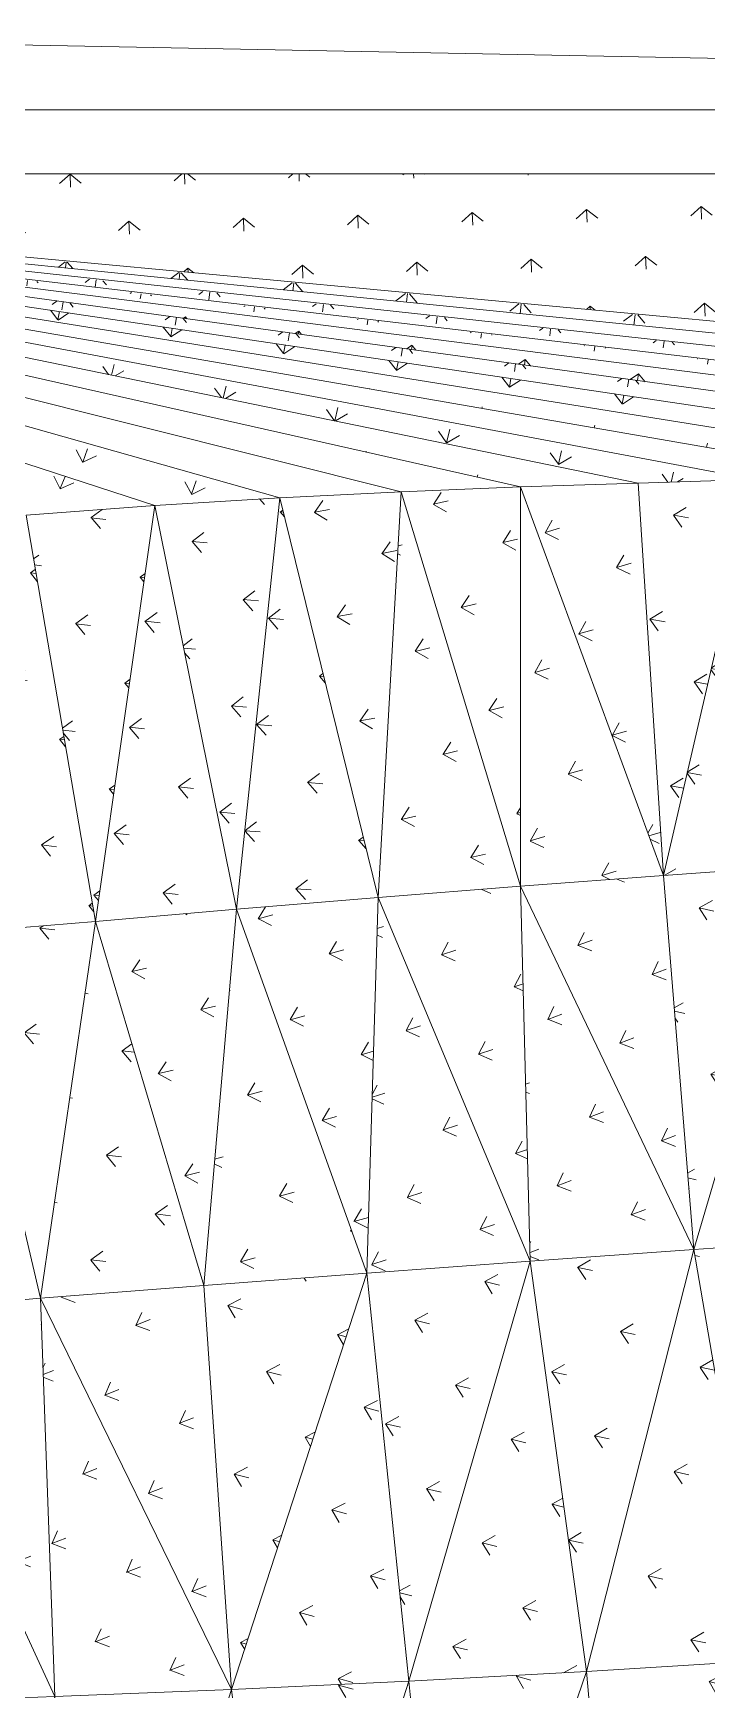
# Model space of a CAD drawing. Header units: millimetres. Extents: x -57519 to 497916, y -349472 to 446842.
# Drawn here: x 398389 to 400503, y -13421 to -8202 of the extents above; entities that cross this region are included whole.
import ezdxf

# ---------------------------------------------------------------- set-up
doc = ezdxf.new("R2010")
doc.units = ezdxf.units.MM
for name, color, linetype, lineweight in [('A-FLOR', 192, 'Continuous', 5), ('A-FLOR-PATT', 8, 'Continuous', 5), ('A-WALL', 113, 'Continuous', 20)]:
    doc.layers.add(name, color=color, linetype=linetype, lineweight=lineweight)

msp = doc.modelspace()

# ---------------------------------------------------------------- hatches: boundary and pattern name
at = {"layer": 'A-FLOR-PATT'}
h = msp.add_hatch(dxfattribs=at)
h.set_pattern_fill('FP_804', color=256, style=0, pattern_type=2)
h.set_pattern_definition([(68.184, (309639.19, -47414.48), (-105.11822, 214.4384), [44.953, -294.101]), (23.466, (309639.19, -47414.48), (-105.11707, 214.4387), [47.242, -204.716]), (116.114, (309639.19, -47414.48), (-231.12094, -100.3317), [44.778, -194.039])])
h.paths.add_polyline_path([(398366.8, -9713.5), (398771, -9682.6), (395555.2, -8642.5), (398310.3, -9692)], flags=0)
h = msp.add_hatch(dxfattribs=at)
h.set_pattern_fill('FP_806', color=256, style=0, pattern_type=2)
h.set_pattern_definition([(70.658, (310680.07, -50094.51), (-114.94197, 209.03156), [44.628, -291.978]), (25.618, (310680.07, -50094.51), (-114.93996, 209.03205), [47.084, -204.031]), (118.805, (310680.07, -50094.5), (-226.42916, -108.5738), [44.728, -193.821])])
h.paths.add_polyline_path([(398771, -9682.6), (399162.6, -9658.4), (395555.2, -8642.5), (398696.2, -9658.4)], flags=0)
h = msp.add_hatch(dxfattribs=at)
h.set_pattern_fill('FP_807', color=256, style=0, pattern_type=2)
h.set_pattern_definition([(76.655, (313701.02, -56286.79), (-137.4962, 194.08475), [43.683, -285.792]), (30.64, (313701.02, -56286.8), (-137.49453, 194.086), [46.537, -201.66]), (125.315, (313701.02, -56286.8), (-213.544, -126.4931), [44.597, -193.255])])
h.paths.add_polyline_path([(400287.2, -9612.4), (400653.7, -9601.4), (395555.2, -8642.5), (400250.2, -9604.8)], flags=0)
h = msp.add_hatch(dxfattribs=at)
h.set_pattern_fill('FP_808', color=256, style=0, pattern_type=2)
h.set_pattern_definition([(75.491, (313174.47, -55123.09), (-133.3507, 196.87325), [43.819, -286.682]), (29.66, (313174.47, -55123.1), (-133.35356, 196.87134), [46.639, -202.102]), (124.112, (313174.47, -55123.1), (-216.1511, -123.0897), [44.585, -193.2])])
h.paths.add_polyline_path([(399918.2, -9624.7), (400287.2, -9612.4), (395555.2, -8642.5), (399863.7, -9612.4)], flags=0)
h = msp.add_hatch(dxfattribs=at)
h.set_pattern_fill('FP_809', color=256, style=0, pattern_type=2)
h.set_pattern_definition([(78.706, (314147.62, -58374.24), (-144.33207, 190.44747), [43.764, -286.325]), (32.522, (314147.62, -58374.24), (-144.33, 190.4491), [46.471, -201.375]), (127.157, (314147.62, -58374.24), (-208.9779, -133.24983), [44.805, -194.155])])
h.paths.add_polyline_path([(401020.1, -9590.2), (401389.2, -9577.6), (395555.2, -8642.5), (400250.2, -9456.7)], flags=0)
h = msp.add_hatch(dxfattribs=at)
h.set_pattern_fill('FP_810', color=256, style=0, pattern_type=2)
h.set_pattern_definition([(260.5, (431177.82, -2401.94), (150.0097, -188.2403), [44.112, -288.6]), (214.323, (431177.82, -2401.94), (150.0107, -188.2402), [46.524, -201.604]), (308.551, (431177.82, -2401.94), (204.9238, 139.907), [45.132, -195.57])])
h.paths.add_polyline_path([(401762.2, -9562.7), (402139, -9545.6), (395555.2, -8642.5), (400250.2, -9338.5)], flags=0)
h = msp.add_hatch(dxfattribs=at)
h.set_pattern_fill('FP_811', color=256, style=0, pattern_type=2)
h.set_pattern_definition([(79.63, (314142.62, -59356.86), (-147.2566, 189.34966), [43.944, -287.504]), (33.447, (314142.62, -59356.86), (-147.255, 189.3515), [46.498, -201.49]), (127.872, (314142.62, -59356.86), (-206.91896, -136.68433), [44.976, -194.895])])
h.paths.add_polyline_path([(401389.2, -9577.6), (401762.2, -9562.7), (395555.2, -8642.5), (401296, -9562.7)], flags=0)
h = msp.add_hatch(dxfattribs=at)
h.set_pattern_fill('FP_812', color=256, style=0, pattern_type=2)
h.set_pattern_definition([(74.167, (312474.38, -53780.5), (-128.4566, 200.2933), [44.041, -288.139]), (28.566, (312474.38, -53780.5), (-128.4541, 200.2945), [46.773, -202.682]), (122.673, (312474.38, -53780.5), (-219.0884, -119.28085), [44.615, -193.331])])
h.paths.add_polyline_path([(399544.2, -9639.5), (399918.2, -9624.7), (395555.2, -8642.5), (399484.7, -9624.7)], flags=0)
h = msp.add_hatch(dxfattribs=at)
h.set_pattern_fill('FP_813', color=256, style=0, pattern_type=2)
h.set_pattern_definition([(261.257, (431016.19, -1514.52), (152.3994, -187.2368), [44.261, -289.574]), (215.09, (431016.2, -1514.52), (152.3998, -187.2363), [46.55, -201.716]), (309.144, (431016.2, -1514.52), (203.1428, 142.7201), [45.266, -196.153])])
h.paths.add_polyline_path([(402139, -9545.6), (402519.1, -9526.4), (395555.2, -8642.5), (400250.2, -9286.5)], flags=0)
h = msp.add_hatch(dxfattribs=at)
h.set_pattern_fill('FP_816', color=256, style=0, pattern_type=2)
h.set_pattern_definition([(272.066, (423016.92, -5733.25), (184.9975, -147.1594), [40.275, -263.501]), (221.947, (423016.92, -5733.25), (184.9984, -147.1585), [43.876, -190.13]), (321.499, (423016.92, -5733.25), (174.0457, 156.4197), [44.323, -192.066])])
h.paths.add_polyline_path([(404062.7, -9434.3), (407044, -8973.7), (404642.9, -8973.7), (404642.9, -8642.5), (395555.2, -8642.5), (403987.7, -9427.3)], flags=0)
h = msp.add_hatch(dxfattribs=at)
h.set_pattern_fill('FP_829', color=256, style=0, pattern_type=2)
h.set_pattern_definition([(262.575, (430653.62, -34.43), (156.5609, -185.3069), [44.505, -291.171]), (216.427, (430653.62, -34.43), (156.5607, -185.307), [46.592, -201.9]), (310.194, (430653.62, -34.43), (199.939, 147.5553), [45.486, -197.104])])
h.paths.add_polyline_path([(402902, -9505.5), (403287.2, -9483.1), (396165.6, -8714.2), (402190, -9421.9)], flags=0)
h = msp.add_hatch(dxfattribs=at)
h.set_pattern_fill('FP_815', color=256, style=0, pattern_type=2)
h.set_pattern_definition([(263.679, (430264.46, 1096.2), (160.04505, -183.4711), [44.685, -292.348]), (217.543, (430264.46, 1096.2), (160.0468, -183.4697), [46.621, -202.025]), (311.099, (430264.46, 1096.2), (197.1517, 151.5139), [45.65, -197.817])])
h.paths.add_polyline_path([(403674.2, -9459.2), (404062.7, -9434.3), (396237.3, -8711.1), (403426.2, -9434.3)], flags=0)
h = msp.add_hatch(dxfattribs=at)
h.set_pattern_fill('FP_821', color=256, style=0, pattern_type=2)
h.set_pattern_definition([(261.946, (430839.93, -727.78), (154.5756, -186.2592), [44.391, -290.428]), (215.789, (430839.93, -727.78), (154.5753, -186.2593), [46.573, -201.815]), (309.689, (430839.93, -727.78), (201.4857, 145.2574), [45.383, -196.662])])
h.paths.add_polyline_path([(402519.1, -9526.4), (402902, -9505.5), (396160.5, -8719.3), (402190, -9484.7)], flags=0)
h = msp.add_hatch(dxfattribs=at)
h.set_pattern_fill('FP_814', color=256, style=0, pattern_type=2)
h.set_pattern_definition([(263.151, (430460.85, 571.8), (158.3796, -184.378), [44.602, -291.81]), (217.01, (430460.85, 571.8), (158.3785, -184.3779), [46.609, -201.97]), (310.662, (430460.85, 571.8), (198.4987, 149.632), [45.574, -197.488])])
h.paths.add_polyline_path([(403287.2, -9483.1), (403674.2, -9459.2), (396237.3, -8716.7), (402190, -9363.8)], flags=0)
h = msp.add_hatch(dxfattribs=at)
h.set_pattern_fill('FP_765', color=256, style=0, pattern_type=2)
h.set_pattern_definition([(349.194, (346770.72, 27055.53), (212.74196, 129.47515), [47.442, -310.385]), (305.215, (346770.72, 27055.53), (212.7432, 129.4729), [45.111, -195.482]), (31.324, (346770.72, 27055.53), (-138.7366, 196.5628), [46.696, -202.348])])
h.paths.add_polyline_path([(400366.8, -10842.5), (400653.7, -9601.4), (400287.2, -9612.4), (400288, -9624.7)], flags=0)
h = msp.add_hatch(dxfattribs=at)
h.set_pattern_fill('FP_737', color=256, style=0, pattern_type=2)
h.set_pattern_definition([(349.51, (347068.91, 26880.37), (212.7442, 130.4736), [47.373, -309.94]), (305.33, (347068.91, 26880.37), (212.7448, 130.4726), [44.938, -194.729]), (31.52, (347068.91, 26880.37), (-138.5953, 195.52865), [46.794, -202.773])])
h.paths.add_polyline_path([(400366.8, -10842.5), (400817, -10810.5), (400653.7, -9601.4), (400462, -10430.7)], flags=0)
h = msp.add_hatch(dxfattribs=at)
h.set_pattern_fill('FP_759', color=256, style=0, pattern_type=2)
h.set_pattern_definition([(11.039, (323354.76, 11968.55), (140.3585, 197.8645), [47.55, -311.092]), (328.599, (323354.76, 11968.55), (140.3598, 197.8639), [46.493, -201.469]), (54.649, (323354.76, 11968.55), (-211.6459, 129.1944), [45.486, -197.106])])
h.paths.add_polyline_path([(399471.3, -10911.5), (399544.2, -9639.5), (399162.6, -9658.4), (399168.6, -9682.6)], flags=0)
h = msp.add_hatch(dxfattribs=at)
h.set_pattern_fill('FP_735', color=256, style=0, pattern_type=2)
h.set_pattern_definition([(13.676, (321428.53, 9240.51), (130.61938, 203.97865), [47.531, -310.968]), (331.296, (321428.53, 9240.5), (130.6177, 203.9799), [46.541, -201.679]), (57.367, (321428.53, 9240.5), (-217.7177, 119.2157), [45.415, -196.8])])
h.paths.add_polyline_path([(399471.3, -10911.5), (399918.1, -10876.1), (399544.2, -9639.5), (399471.4, -10909.6)], flags=0)
h = msp.add_hatch(dxfattribs=at)
h.set_pattern_fill('FP_760', color=256, style=0, pattern_type=2)
h.set_pattern_definition([(13.381, (321370.47, 9009.22), (130.61732, 203.0011), [47.484, -310.666]), (331.124, (321370.47, 9009.22), (130.61944, 203.0005), [46.638, -202.097]), (57.241, (321370.47, 9009.22), (-217.8081, 120.1176), [45.261, -196.132])])
h.paths.add_polyline_path([(399918.1, -10876.1), (399918.1, -9624.7), (399544.2, -9639.5), (399549.9, -9658.4)], flags=0)
h = msp.add_hatch(dxfattribs=at)
h.set_pattern_fill('FP_753', color=256, style=0, pattern_type=2)
h.set_pattern_definition([(16.41, (319315.48, 5808.75), (119.16078, 209.5094), [47.457, -310.488]), (334.199, (319315.48, 5808.75), (119.1626, 209.50964), [46.693, -202.335]), (60.371, (319315.48, 5808.75), (-224.2041, 108.3854), [45.192, -195.834])])
h.paths.add_polyline_path([(399918.1, -10876.1), (400366.8, -10842.5), (399918.2, -9624.7)], flags=0)
h = msp.add_hatch(dxfattribs=at)
h.set_pattern_fill('FP_761', color=256, style=0, pattern_type=2)
h.set_pattern_definition([(16.082, (319293.67, 5606.79), (119.17856, 208.414), [47.391, -310.057]), (333.998, (319293.67, 5606.79), (119.1812, 208.4124), [46.789, -202.751]), (60.237, (319293.67, 5606.79), (-224.281, 109.39825), [45.016, -195.067])])
h.paths.add_polyline_path([(400366.8, -10842.5), (400287.2, -9612.4), (399918.2, -9624.7), (400287.2, -10626.4)], flags=0)
h = msp.add_hatch(dxfattribs=at)
h.set_pattern_fill('FP_757', color=256, style=0, pattern_type=2)
h.set_pattern_definition([(353.339, (341925.7, 27486.05), (202.07674, 145.41777), [47.494, -310.727]), (309.428, (341925.7, 27486.05), (202.0747, 145.4206), [45.385, -196.668]), (35.74, (341925.7, 27486.05), (-153.7286, 186.96855), [46.68, -202.28])])
h.paths.add_polyline_path([(398584.4, -10987.6), (398771, -9682.6), (398366.8, -9713.5), (398373.5, -9752.5)], flags=0)
h = msp.add_hatch(dxfattribs=at)
h.set_pattern_fill('FP_726', color=256, style=0, pattern_type=2)
h.set_pattern_definition([(353.419, (341954.12, 27260.42), (202.0715, 145.6709), [47.479, -310.633]), (309.457, (341954.12, 27260.42), (202.0721, 145.6694), [45.342, -196.484]), (35.787, (341954.12, 27260.42), (-153.6799, 186.71435), [46.707, -202.397])])
h.paths.add_polyline_path([(398584.4, -10987.6), (399026.7, -10948.7), (398771, -9682.6), (398587.5, -10965.9)], flags=0)
h = msp.add_hatch(dxfattribs=at)
h.set_pattern_fill('FP_758', color=256, style=0, pattern_type=2)
h.set_pattern_definition([(354.989, (339875.34, 25824.5), (196.98784, 150.9376), [47.545, -311.061]), (311.322, (339875.34, 25824.5), (196.9899, 150.9359), [45.504, -197.185]), (37.46, (339875.34, 25824.5), (-160.246, 182.2615), [46.531, -201.635])])
h.paths.add_polyline_path([(399026.7, -10948.7), (399162.6, -9658.4), (398771, -9682.6), (398777.3, -9713.5)], flags=0)
h = msp.add_hatch(dxfattribs=at)
h.set_pattern_fill('FP_731', color=256, style=0, pattern_type=2)
h.set_pattern_definition([(355.142, (339977.13, 25596.79), (196.98895, 151.42064), [47.523, -310.915]), (311.383, (339977.13, 25596.79), (196.9896, 151.4202), [45.425, -196.843]), (37.548, (339977.13, 25596.79), (-160.1597, 181.7769), [46.586, -201.874])])
h.paths.add_polyline_path([(399026.7, -10948.7), (399471.3, -10911.5), (399162.6, -9658.4), (399029.4, -10922.8)], flags=0)
h = msp.add_hatch(dxfattribs=at)
h.set_pattern_fill('FP_724', color=256, style=0, pattern_type=2)
h.set_pattern_definition([(352.069, (343444.57, 28464.4), (205.7304, 140.9807), [47.456, -310.479]), (308.009, (343444.57, 28464.4), (205.7306, 140.9809), [45.302, -196.309]), (34.422, (343444.57, 28464.4), (-148.7822, 190.3679), [46.763, -202.638])])
h.paths.add_polyline_path([(398142.4, -11023.4), (398584.4, -10987.6), (398366.8, -9713.5), (398310.3, -10043.2)], flags=0)
h = msp.add_hatch(dxfattribs=at)
h.set_pattern_fill('FP_681', color=256, style=0, pattern_type=2)
h.set_pattern_definition([(20.405, (316053.91, 650.86), (101.73304, 215.43588), [47.297, -309.439]), (338.622, (316053.91, 650.86), (101.7339, 215.43486), [46.839, -202.967]), (64.722, (316053.9, 650.86), (-232.6176, 91.05944), [44.671, -193.576])])
h.paths.add_polyline_path([(400462, -12015.4), (400366.8, -10842.5), (399918.1, -10876.1), (400366.8, -11816)], flags=0)
h = msp.add_hatch(dxfattribs=at)
h.set_pattern_fill('FP_682', color=256, style=0, pattern_type=2)
h.set_pattern_definition([(346.915, (349744.96, 27871.06), (219.42817, 120.03187), [47.256, -309.168]), (302.473, (349744.96, 27871.06), (219.4277, 120.033), [44.611, -193.314]), (28.68, (349744.96, 27871.06), (-127.74184, 200.7235), [46.896, -203.217])])
h.paths.add_polyline_path([(400462, -12015.4), (400817, -10810.5), (400366.8, -10842.5), (400397.5, -11221.6)], flags=0)
h = msp.add_hatch(dxfattribs=at)
h.set_pattern_fill('FP_653', color=256, style=0, pattern_type=2)
h.set_pattern_definition([(346.918, (349661.59, 27656.6), (219.4275, 120.04102), [47.255, -309.163]), (302.474, (349661.59, 27656.6), (219.4269, 120.0424), [44.609, -193.307]), (28.681, (349661.59, 27656.6), (-127.738, 200.7162), [46.897, -203.22])])
h.paths.add_polyline_path([(400462, -12015.4), (400975.2, -11978.3), (400817, -10810.5), (400695.9, -11221.6)], flags=0)
h = msp.add_hatch(dxfattribs=at)
h.set_pattern_fill('FP_680', color=256, style=0, pattern_type=2)
h.set_pattern_definition([(18.083, (317797.27, 3583.03), (111.88744, 211.25034), [47.39, -310.046]), (336.244, (317797.27, 3583.03), (111.8879, 211.2502), [46.686, -202.305]), (62.092, (317797.27, 3583.03), (-227.8935, 100.3058), [44.822, -194.229])])
h.paths.add_polyline_path([(399949.1, -12052.5), (399918.1, -10876.1), (399471.3, -10911.5), (399933.6, -12015.4)], flags=0)
h = msp.add_hatch(dxfattribs=at)
h.set_pattern_fill('FP_648', color=256, style=0, pattern_type=2)
h.set_pattern_definition([(20.381, (316058.8, 664.78), (101.73947, 215.35465), [47.291, -309.401]), (338.607, (316058.8, 664.78), (101.73846, 215.3555), [46.845, -202.993]), (64.713, (316058.8, 664.78), (-232.62376, 91.1322), [44.658, -193.519])])
h.paths.add_polyline_path([(399949.1, -12052.5), (400462, -12015.4), (399918.1, -10876.1), (399927.2, -11221.6)], flags=0)
h = msp.add_hatch(dxfattribs=at)
h.set_pattern_fill('FP_663', color=256, style=0, pattern_type=2)
h.set_pattern_definition([(13.09, (322036.72, 9572.97), (133.0705, 200.73293), [47.539, -311.023]), (331.061, (322036.72, 9572.97), (133.0717, 200.7318), [46.316, -200.702]), (56.458, (322036.72, 9572.97), (-216.1731, 119.5277), [45.157, -195.679])])
h.paths.add_polyline_path([(398924.1, -12128.7), (399026.7, -10948.7), (398584.4, -10987.6), (398654.1, -11221.6)], flags=0)
h = msp.add_hatch(dxfattribs=at)
h.set_pattern_fill('FP_647', color=256, style=0, pattern_type=2)
h.set_pattern_definition([(15.579, (319763.94, 6614.33), (122.341, 206.14114), [47.459, -310.502]), (333.689, (319763.94, 6614.33), (122.341, 206.1411), [46.534, -201.646]), (59.312, (319763.94, 6614.33), (-222.46935, 110.003), [44.946, -194.766])])
h.paths.add_polyline_path([(398924.1, -12128.7), (399436.1, -12089.1), (399026.7, -10948.7), (399003, -11221.6)], flags=0)
h = msp.add_hatch(dxfattribs=at)
h.set_pattern_fill('FP_670', color=256, style=0, pattern_type=2)
h.set_pattern_definition([(15.65, (319784.01, 6558.58), (122.3366, 206.3785), [47.472, -310.581]), (333.731, (319784.01, 6558.58), (122.33446, 206.37905), [46.512, -201.55]), (59.342, (319784.01, 6558.58), (-222.4434, 109.78816), [44.984, -194.929])])
h.paths.add_polyline_path([(399436.5, -12090.2), (399471.3, -10911.5), (399026.7, -10948.7), (399124.7, -11221.6)], flags=0)
h = msp.add_hatch(dxfattribs=at)
h.set_pattern_fill('FP_649', color=256, style=0, pattern_type=2)
h.set_pattern_definition([(18.035, (317792.96, 3616.65), (111.89313, 211.08815), [47.38, -309.98]), (336.214, (317792.96, 3616.65), (111.89565, 211.0872), [46.699, -202.364]), (62.073, (317792.96, 3616.65), (-227.9096, 100.45055), [44.796, -194.115])])
h.paths.add_polyline_path([(399436.5, -12090.2), (399949.1, -12052.5), (399471.3, -10911.5), (399437.6, -12052.5)], flags=0)
h = msp.add_hatch(dxfattribs=at)
h.set_pattern_fill('FP_645', color=256, style=0, pattern_type=2)
h.set_pattern_definition([(353.496, (342296.01, 26218.8), (202.3147, 143.57937), [47.462, -310.516]), (309.79, (342296.01, 26218.8), (202.3162, 143.5777), [44.931, -194.699]), (35.362, (342296.01, 26218.8), (-153.3562, 184.1305), [46.516, -201.569])])
h.paths.add_polyline_path([(398411.9, -12168.4), (398584.4, -10987.6), (398142.4, -11023.4), (398310.3, -11736.8)], flags=0)
h = msp.add_hatch(dxfattribs=at)
h.set_pattern_fill('FP_646', color=256, style=0, pattern_type=2)
h.set_pattern_definition([(353.467, (342193.41, 25906.58), (202.31517, 143.48824), [47.467, -310.55]), (309.779, (342193.41, 25906.58), (202.3168, 143.4852), [44.946, -194.767]), (35.345, (342193.41, 25906.58), (-153.3761, 184.2224), [46.506, -201.527])])
h.paths.add_polyline_path([(398411.9, -12168.4), (398923.7, -12127.4), (398584.4, -10987.6), (398550.2, -11221.6)], flags=0)
h = msp.add_hatch(dxfattribs=at)
h.set_pattern_fill('FP_636', color=256, style=0, pattern_type=2)
h.set_pattern_definition([(350.922, (345341.68, 27888.62), (209.4931, 134.47984), [47.381, -309.991]), (306.918, (345341.68, 27888.62), (209.494, 134.4785), [44.763, -193.972]), (32.698, (345341.68, 27888.62), (-143.4037, 190.8652), [46.677, -202.266])])
h.paths.add_polyline_path([(397899.8, -12209.5), (398411.9, -12168.4), (398142.4, -11023.4), (398101.9, -11221.6)], flags=0)
h = msp.add_hatch(dxfattribs=at)
h.set_pattern_fill('FP_582', color=256, style=0, pattern_type=2)
h.set_pattern_definition([(349.752, (343318.16, 28076.25), (211.72275, 132.8662), [47.411, -310.186]), (305.503, (343318.16, 28076.25), (211.7237, 132.8652), [45.255, -196.104]), (32.11, (343318.16, 28076.25), (-140.1685, 196.4867), [46.867, -203.092])])
h.paths.add_polyline_path([(400683.5, -13304.4), (400975.3, -11978.8), (400462, -12015.4), (400468.3, -12052.5)], flags=0)
h = msp.add_hatch(dxfattribs=at)
h.set_pattern_fill('FP_580', color=256, style=0, pattern_type=2)
h.set_pattern_definition([(346.713, (347348.94, 30401.7), (219.36675, 121.3578), [47.303, -309.477]), (302.16, (347348.94, 30401.7), (219.36635, 121.3581), [45.04, -195.173]), (28.952, (347348.94, 30401.7), (-127.8616, 203.35654), [47.006, -203.692])])
h.paths.add_polyline_path([(399568, -13369.2), (399949.1, -12052.5), (399436.5, -12090.2), (399440.4, -12128.7)], flags=0)
h = msp.add_hatch(dxfattribs=at)
h.set_pattern_fill('FP_549', color=256, style=0, pattern_type=2)
h.set_pattern_definition([(346.575, (347069.4, 30148.02), (219.38195, 120.91564), [47.339, -309.716]), (302.113, (347069.4, 30148.02), (219.3826, 120.9157), [45.118, -195.512]), (28.862, (347069.4, 30148.02), (-127.9162, 203.8134), [46.968, -203.529])])
h.paths.add_polyline_path([(399568, -13369.2), (400125.3, -13338.9), (399949.1, -12052.5), (399938.2, -12090.2)], flags=0)
h = msp.add_hatch(dxfattribs=at)
h.set_pattern_fill('FP_581', color=256, style=0, pattern_type=2)
h.set_pattern_definition([(348.228, (345295.1, 29297.08), (215.6302, 127.17958), [47.361, -309.858]), (303.829, (345295.1, 29297.08), (215.6309, 127.1793), [45.156, -195.675]), (30.532, (345295.1, 29297.08), (-134.0738, 200.059), [46.939, -203.403])])
h.paths.add_polyline_path([(400125.3, -13338.9), (400462, -12015.4), (399949.1, -12052.5), (399954.2, -12090.2)], flags=0)
h = msp.add_hatch(dxfattribs=at)
h.set_pattern_fill('FP_548', color=256, style=0, pattern_type=2)
h.set_pattern_definition([(348.154, (345104.92, 29016.33), (215.63756, 126.94304), [47.379, -309.976]), (303.803, (345104.92, 29016.33), (215.6387, 126.9421), [45.197, -195.854]), (30.485, (345104.92, 29016.33), (-134.1075, 200.3019), [46.918, -203.311])])
h.paths.add_polyline_path([(400125.3, -13338.9), (400683.5, -13304.4), (400462, -12015.4), (400250.2, -12848.1)], flags=0)
h = msp.add_hatch(dxfattribs=at)
h.set_pattern_fill('FP_579', color=256, style=0, pattern_type=2)
h.set_pattern_definition([(345.207, (349487.46, 31381.16), (222.933, 115.4), [47.235, -309.03]), (300.493, (349487.46, 31381.16), (222.9335, 115.4008), [44.904, -194.583]), (27.368, (349487.46, 31381.16), (-121.5223, 206.3646), [47.068, -203.963])])
h.paths.add_polyline_path([(399011.7, -13395.4), (399436.5, -12090.2), (398924.1, -12128.7), (398926.9, -12168.4)], flags=0)
h = msp.add_hatch(dxfattribs=at)
h.set_pattern_fill('FP_547', color=256, style=0, pattern_type=2)
h.set_pattern_definition([(344.996, (349104.39, 31162.47), (222.96154, 114.7193), [47.295, -309.423]), (300.422, (349104.39, 31162.47), (222.962, 114.7187), [45.025, -195.107]), (27.227, (349104.39, 31162.47), (-121.5953, 207.0692), [47.014, -203.729])])
h.paths.add_polyline_path([(399011.7, -13395.4), (399568, -13369.2), (399436.5, -12090.2), (399411, -12168.4)], flags=0)
h = msp.add_hatch(dxfattribs=at)
h.set_pattern_fill('FP_578', color=256, style=0, pattern_type=2)
h.set_pattern_definition([(21.504, (313222.79, 2342.35), (97.60933, 219.27025), [47.31, -309.524]), (339.321, (313222.8, 2342.35), (97.61106, 219.2702), [46.974, -203.552]), (66.003, (313222.8, 2342.35), (-234.3851, 88.4695), [45.003, -195.012])])
h.paths.add_polyline_path([(399011.7, -13395.4), (398924.1, -12128.7), (398411.9, -12168.4), (398924.1, -13216.2)], flags=0)
h = msp.add_hatch(dxfattribs=at)
h.set_pattern_fill('FP_577', color=256, style=0, pattern_type=2)
h.set_pattern_definition([(20.269, (314360.34, 3906.6), (102.9149, 216.78362), [47.348, -309.775]), (338.15, (314360.34, 3906.6), (102.9154, 216.7836), [46.886, -203.172]), (64.605, (314360.34, 3906.6), (-232.0947, 93.0638), [44.995, -194.977])])
h.paths.add_polyline_path([(398456.7, -13417.4), (398411.9, -12168.4), (397899.8, -12209.5), (398446.6, -13395.4)], flags=0)
h = msp.add_hatch(dxfattribs=at)
h.set_pattern_fill('FP_546', color=256, style=0, pattern_type=2)
h.set_pattern_definition([(19.873, (314399.83, 3710.13), (102.9844, 215.45057), [47.249, -309.124]), (337.893, (314399.83, 3710.13), (102.9842, 215.4505), [46.985, -203.603]), (64.452, (314399.83, 3710.13), (-232.1651, 94.3082), [44.775, -194.024])])
h.paths.add_polyline_path([(398310.3, -13420.8), (398456.7, -13417.4), (397899.8, -12209.5), (397903.1, -13420.8)], flags=0)
h = msp.add_hatch(dxfattribs=at)
h.set_pattern_fill('FP_550', color=256, style=0, pattern_type=2)
h.set_pattern_definition([(21.199, (313268.51, 2180.94), (97.67812, 218.24375), [47.229, -308.993]), (339.12, (313268.51, 2180.94), (97.6764, 218.2443), [47.047, -203.869]), (65.888, (313268.51, 2180.94), (-234.4368, 89.4326), [44.832, -194.273])])
h.paths.add_polyline_path([(398456.7, -13417.4), (399011.7, -13395.4), (398411.9, -12168.4), (398413.4, -12209.5)], flags=0)
h = msp.add_hatch(dxfattribs=at)
h.set_pattern_fill('FP_459', color=256, style=0, pattern_type=2)
h.set_pattern_definition([(344.342, (349480.57, 30241.24), (224.8335, 111.4319), [47.21, -308.869]), (299.628, (349480.57, 30241.24), (224.8336, 111.4327), [44.766, -193.986]), (26.364, (349480.57, 30241.24), (-118.0314, 207.5362), [47.05, -203.883])])
h.paths.add_polyline_path([(400133.2, -13420.8), (400643.1, -13420.8), (400683.5, -13304.4), (400125.3, -13338.9)], flags=0)
h = msp.add_hatch(dxfattribs=at)
h.set_pattern_fill('FP_458', color=256, style=0, pattern_type=2)
h.set_pattern_definition([(344.668, (349102.27, 30501.84), (224.0366, 112.56738), [47.237, -309.048]), (300.039, (349102.27, 30501.84), (224.0363, 112.5677), [44.785, -194.07]), (26.677, (349102.27, 30501.84), (-119.567, 206.7739), [47.011, -203.715])])
h.paths.add_polyline_path([(399698.9, -13420.8), (400097.5, -13420.8), (400125.3, -13338.9), (399568.4, -13373.3), (399573.5, -13420.8)], flags=0)
h = msp.add_hatch(dxfattribs=at)
h.set_pattern_fill('FP_426', color=256, style=0, pattern_type=2)
h.set_pattern_definition([(344.61, (348912.62, 30263.42), (224.04223, 112.3807), [47.253, -309.155]), (300.02, (348912.62, 30263.42), (224.0412, 112.3835), [44.818, -194.213]), (26.639, (348912.62, 30263.42), (-119.5869, 206.96565), [46.997, -203.652])])
h.paths.add_polyline_path([(400133.2, -13420.8), (400125.3, -13338.9), (400097.5, -13420.8), (400125.3, -13420.8)], flags=0)
h = msp.add_hatch(dxfattribs=at)
h.set_pattern_fill('FP_457', color=256, style=0, pattern_type=2)
h.set_pattern_definition([(345.232, (348560.74, 30943.14), (222.62095, 114.3594), [47.284, -309.353]), (300.773, (348560.74, 30943.14), (222.6218, 114.3583), [44.795, -194.111]), (27.19, (348560.74, 30943.14), (-122.2367, 205.2666), [46.927, -203.35])])
h.paths.add_polyline_path([(398610.3, -13420.8), (399003.5, -13420.8), (399011.7, -13395.4), (398473.4, -13420.8)], flags=0)
h = msp.add_hatch(dxfattribs=at)
h.set_pattern_fill('FP_425', color=256, style=0, pattern_type=2)
h.set_pattern_definition([(345.109, (348289.83, 30684.44), (222.62174, 113.96685), [47.316, -309.562]), (300.73, (348289.83, 30684.44), (222.6232, 113.9654), [44.864, -194.413]), (27.109, (348289.83, 30684.44), (-122.2689, 205.6785), [46.893, -203.205])])
h.paths.add_polyline_path([(399014.7, -13420.8), (399011.7, -13395.4), (399003.5, -13420.8), (399011.7, -13420.8)], flags=0)
h = msp.add_hatch(dxfattribs=at)
h.set_pattern_fill('FP_460', color=256, style=0, pattern_type=2)
h.set_pattern_definition([(344.966, (348792.73, 30736.42), (223.2948, 113.54964), [47.262, -309.209]), (300.422, (348792.73, 30736.42), (223.2945, 113.5502), [44.795, -194.113]), (26.955, (348792.73, 30736.42), (-120.9777, 206.0137), [46.97, -203.538])])
h.paths.add_polyline_path([(399154.4, -13420.8), (399550.9, -13420.8), (399568, -13369.2), (399012.2, -13399.5), (399014.7, -13420.8)], flags=0)
h = msp.add_hatch(dxfattribs=at)
h.set_pattern_fill('FP_427', color=256, style=0, pattern_type=2)
h.set_pattern_definition([(344.877, (348563.76, 30487.75), (223.3001, 113.26435), [47.286, -309.367]), (300.392, (348563.76, 30487.75), (223.2991, 113.2678), [44.846, -194.332]), (26.896, (348563.76, 30487.75), (-121.0027, 206.3116), [46.947, -203.437])])
h.paths.add_polyline_path([(399573.5, -13420.8), (399568, -13369.2), (399550.9, -13420.8), (399568, -13420.8)], flags=0)

# ---------------------------------------------------------------- linework, layer by layer
at = {"layer": 'A-FLOR'}
for p, q in [((396437.3, -8202.2), (404642.9, -8359.3)), ((398771, -9682.6), (395555.2, -8642.5)), ((399162.6, -9658.4), (395555.2, -8642.5)), ((399544.2, -9639.5), (395555.2, -8642.5)), ((400653.7, -9601.4), (395555.2, -8642.5)), ((395555.2, -8642.5), (400287.2, -9612.4)), ((395555.2, -8642.5), (399918.2, -9624.7)), ((401389.2, -9577.6), (395555.2, -8642.5)), ((395555.2, -8642.5), (401020.1, -9590.2)), ((402139, -9545.6), (395555.2, -8642.5)), ((395555.2, -8642.5), (401762.2, -9562.7)), ((402519.1, -9526.4), (395555.2, -8642.5)), ((403674.2, -9459.2), (395555.2, -8642.5)), ((395555.2, -8642.5), (403287.2, -9483.1)), ((404062.7, -9434.3), (395555.2, -8642.5)), ((402902, -9505.5), (395555.2, -8642.5)), ((400653.7, -9601.4), (400287.2, -9612.4)), ((400653.7, -9601.4), (400366.8, -10842.5)), ((399162.6, -9658.4), (399544.2, -9639.5)), ((399544.2, -9639.5), (399471.3, -10911.5)), ((399918.2, -9624.7), (399544.2, -9639.5)), ((399918.1, -10876.1), (399544.2, -9639.5)), ((399918.2, -9624.7), (399918.1, -10876.1)), ((399918.2, -9624.7), (400287.2, -9612.4)), ((400366.8, -10842.5), (399918.2, -9624.7)), ((400366.8, -10842.5), (400287.2, -9612.4)), ((398771, -9682.6), (398366.8, -9713.5)), ((398771, -9682.6), (398584.4, -10987.6)), ((399162.6, -9658.4), (398771, -9682.6)), ((399026.7, -10948.7), (398771, -9682.6)), ((399162.6, -9658.4), (399026.7, -10948.7)), ((399471.3, -10911.5), (399162.6, -9658.4)), ((398584.4, -10987.6), (398366.8, -9713.5)), ((399918.1, -10876.1), (400366.8, -10842.5)), ((400817, -10810.5), (400366.8, -10842.5)), ((400462, -12015.4), (400366.8, -10842.5)), ((400817, -10810.5), (400462, -12015.4)), ((399918.1, -10876.1), (399471.3, -10911.5)), ((400462, -12015.4), (399918.1, -10876.1)), ((399918.1, -10876.1), (399949.1, -12052.5)), ((398584.4, -10987.6), (399026.7, -10948.7)), ((399026.7, -10948.7), (398924.1, -12128.7)), ((399471.3, -10911.5), (399026.7, -10948.7)), ((399436.5, -12090.2), (399026.7, -10948.7)), ((399471.3, -10911.5), (399436.5, -12090.2)), ((399949.1, -12052.5), (399471.3, -10911.5)), ((398584.4, -10987.6), (398142.4, -11023.4)), ((398411.9, -12168.4), (398584.4, -10987.6)), ((398924.1, -12128.7), (398584.4, -10987.6)), ((398411.9, -12168.4), (398142.4, -11023.4)), ((400462, -12015.4), (400975.3, -11978.8)), ((399949.1, -12052.5), (399436.5, -12090.2)), ((399949.1, -12052.5), (399568, -13369.2)), ((399949.1, -12052.5), (400462, -12015.4)), ((400125.3, -13338.9), (399949.1, -12052.5)), ((400462, -12015.4), (400125.3, -13338.9)), ((400683.5, -13304.4), (400462, -12015.4)), ((398924.1, -12128.7), (399436.5, -12090.2)), ((399436.5, -12090.2), (399011.7, -13395.4)), ((399568, -13369.2), (399436.5, -12090.2)), ((398924.1, -12128.7), (398411.9, -12168.4)), ((399011.7, -13395.4), (398924.1, -12128.7)), ((398411.9, -12168.4), (397899.8, -12209.5)), ((398456.7, -13417.4), (397899.8, -12209.5)), ((399011.7, -13395.4), (398411.9, -12168.4)), ((398411.9, -12168.4), (398456.7, -13417.4)), ((400125.3, -13338.9), (400683.5, -13304.4)), ((400125.3, -13338.9), (399568, -13369.2)), ((400125.3, -13338.9), (400097.5, -13420.8)), ((400133.2, -13420.8), (400125.3, -13338.9)), ((399011.7, -13395.4), (398456.7, -13417.4)), ((399011.7, -13395.4), (399003.5, -13420.8)), ((399568, -13369.2), (399011.7, -13395.4)), ((399014.7, -13420.8), (399011.7, -13395.4)), ((399568, -13369.2), (399550.9, -13420.8)), ((399573.5, -13420.8), (399568, -13369.2)), ((398456.7, -13417.4), (398350, -13420.8)), ((398456.7, -13417.4), (398455.6, -13420.8)), ((398457.1, -13420.8), (398456.7, -13417.4))]:
    msp.add_line(p, q, dxfattribs=at)
at = {"layer": 'A-WALL', "color": 253, "lineweight": 5}
for p, q in [((396437.3, -8442.5), (404642.9, -8442.5)), ((404642.9, -8642.5), (396237.3, -8642.5))]:
    msp.add_line(p, q, dxfattribs=at)

doc.saveas('drawing.dxf')
